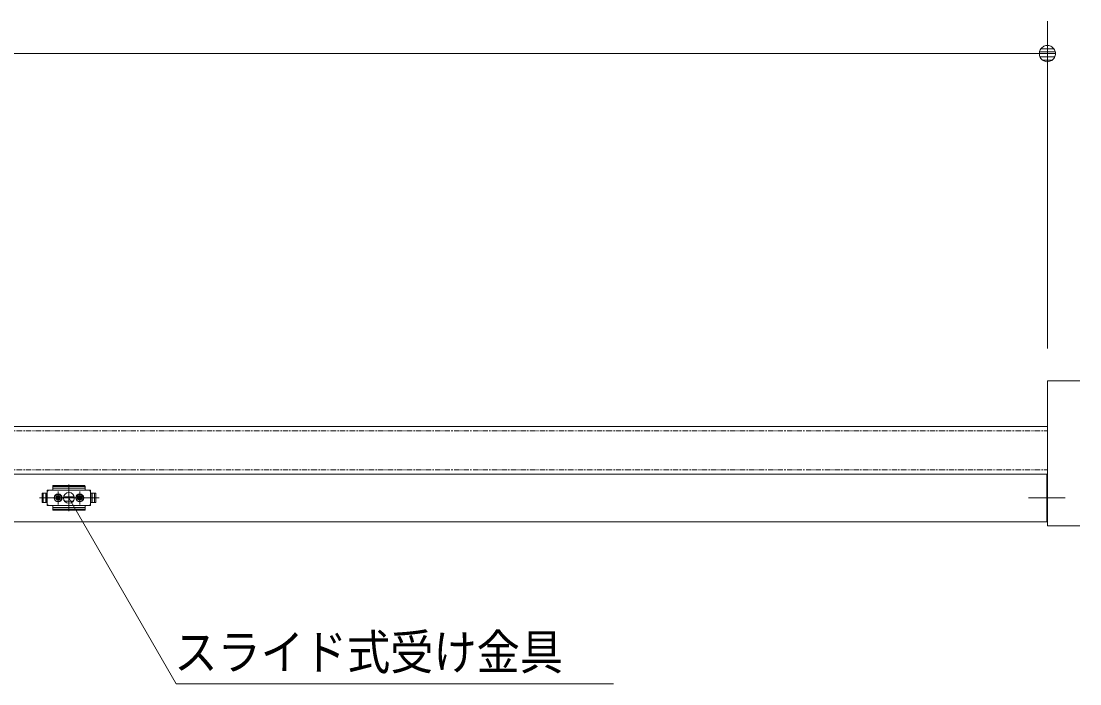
# Model space of a CAD drawing. Units: millimetres, scale not verified. Extents: x -6062 to 6062, y -3045 to 3045.
# Drawn here: x -1669 to -690, y 1056 to 1669 of the extents above; entities that cross this region are included whole.
import ezdxf
from ezdxf.enums import TextEntityAlignment as Align

# ---------------------------------------------------------------- set-up
doc = ezdxf.new("R2010")
doc.units = ezdxf.units.MM
doc.header["$LTSCALE"] = 20
doc.linetypes.add('DOUBLE_CHAIN1', pattern=[8.8, 5, -1, 0.6, -0.6, 0.6, -1])
for name, color, linetype, lineweight in [('0-1_3一般', 7, 'Continuous', 9), ('0-2_2寸法-3', 7, 'Continuous', 9), ('0-3_2寸法-1', 7, 'Continuous', 9), ('0-4_0', 7, 'Continuous', 9)]:
    doc.layers.add(name, color=color, linetype=linetype, lineweight=lineweight)
doc.styles.add('ＭＳ ゴシック', font='')
doc.styles.get('ＭＳ ゴシック').set_extended_font_data('MS Gothic')

# ---------------------------------------------------------------- blocks, each defined once
blk = doc.blocks.new('_Dot')
at = {"layer": '0-4_0'}
for p, q in [((-10, 0), (-20, 0)), ((9.78, 2), (-9.78, 2)), ((7.99, 6), (-7.99, 6)), ((9.16, -3.98), (-9.16, -3.98)), ((6, -7.98), (-6, -7.98))]:
    blk.add_line(p, q, dxfattribs=at)
for points in [[(10, 0), (9.92, 1.25), (9.69, 2.49), (9.3, 3.68), (8.76, 4.82), (8.09, 5.88), (7.29, 6.85), (6.37, 7.71), (5.36, 8.44), (4.26, 9.05), (3.09, 9.51), (1.87, 9.82), (0.63, 9.98), (-0.63, 9.98), (-1.87, 9.82), (-3.09, 9.51), (-4.26, 9.05), (-5.36, 8.44), (-6.37, 7.71), (-7.29, 6.85), (-8.09, 5.88), (-8.76, 4.82), (-9.3, 3.68), (-9.69, 2.49), (-9.92, 1.25), (-10, 0), (0, 0)], [(-10, 0), (-9.92, -1.25), (-9.69, -2.49), (-9.3, -3.68), (-8.76, -4.82), (-8.09, -5.88), (-7.29, -6.85), (-6.37, -7.71), (-5.36, -8.44), (-4.26, -9.05), (-3.09, -9.51), (-1.87, -9.82), (-0.63, -9.98), (0.63, -9.98), (1.87, -9.82), (3.09, -9.51), (4.26, -9.05), (5.36, -8.44), (6.37, -7.71), (7.29, -6.85), (8.09, -5.88), (8.76, -4.82), (9.3, -3.68), (9.69, -2.49), (9.92, -1.25), (10, 0), (0, 0)]]:
    blk.add_lwpolyline(points, close=True, dxfattribs=at)
blk = doc.blocks.new('グループ-3')
at = {"layer": '0-1_3一般'}
blk.add_lwpolyline([(21960, 26720), (21360, 26720), (21360, 24040), (21960, 24040)], dxfattribs=at)
blk = doc.blocks.new('グループ-4')
at = {"layer": '0-1_3一般'}
for p, q in [((-73990, 25876.9), (21350, 25876.9)), ((-73990, 24996.9), (21350, 24996.9)), ((-73990, 24996.9), (21350, 24996.9)), ((21350, 24996.9), (21350, 24116.9)), ((2860, 24416.9), (2860, 24696.9)), ((2950, 24696.9), (2860, 24696.9)), ((2880, 24696.9), (2860, 24676.9)), ((2860, 24641.9), (2860, 24686.9)), ((2870, 24696.9), (3650, 24696.9)), ((2960, 24756.1), (2960, 24706.9)), ((3560, 24733.9), (2960, 24733.9)), ((3550, 24786.7), (2970, 24786.7)), ((3550, 24766.1), (2970, 24766.1)), ((3060, 24678.3), (3060, 24433.9)), ((3260, 24309.2), (3260, 24805.4)), ((3260, 24393.1), (3260, 24714.2)), ((3460, 24678.3), (3460, 24433.9)), ((3560, 24776.7), (3560, 24756.1)), ((3560, 24706.9), (3560, 24756.1)), ((3660, 24676.9), (3640, 24696.9)), ((3660, 24696.9), (3660, 24416.9)), ((3660, 24686.9), (3660, 24641.9)), ((2713.7, 24556.9), (3811.7, 24556.9)), ((3821.1, 24556.9), (2723.1, 24556.9)), ((2762, 24641.9), (2860, 24641.9)), ((2762, 24471.9), (2762, 24641.9)), ((2762, 24631.9), (2762, 24481.9)), ((2772, 24641.9), (2860, 24641.9)), ((2786, 24641.9), (2786, 24471.9)), ((2832, 24641.9), (2832, 24471.9)), ((2836, 24471.9), (2836, 24641.9)), ((2860, 24471.9), (2860, 24641.9)), ((2935, 24556.9), (3183, 24556.9)), ((3016, 24556.9), (3104, 24556.9)), ((3039.5, 24566.6), (3019.9, 24565.5)), ((3019.9, 24565.5), (3040.2, 24562.9)), ((3019.9, 24548.3), (3040.2, 24550.8)), ((3039.5, 24547.2), (3019.9, 24548.3)), ((3046.8, 24570), (3039.5, 24566.6)), ((3039.5, 24566.6), (3043.3, 24562.9)), ((3039.5, 24547.2), (3043.3, 24550.9)), ((3046.8, 24543.7), (3039.5, 24547.2)), ((3040.2, 24562.9), (3043.3, 24562.9)), ((3040.2, 24550.8), (3043.3, 24550.9)), ((3043.3, 24562.9), (3050.6, 24566.3)), ((3043.3, 24550.9), (3050.6, 24547.5)), ((3046.8, 24570), (3050.3, 24577.4)), ((3050.6, 24566.3), (3046.8, 24570)), ((3050.6, 24547.5), (3046.8, 24543.7)), ((3046.8, 24543.7), (3050.3, 24536.4)), ((3050.3, 24577.4), (3051.4, 24597.1)), ((3050.3, 24577.4), (3054, 24573.6)), ((3050.3, 24536.4), (3054, 24540.1)), ((3050.3, 24536.4), (3051.4, 24516.7)), ((3054, 24573.6), (3050.6, 24566.3)), ((3054, 24540.1), (3050.6, 24547.5)), ((3051.4, 24597.1), (3053.9, 24576.7)), ((3051.4, 24516.7), (3053.9, 24537.1)), ((3053.9, 24576.7), (3054, 24573.6)), ((3053.9, 24537.1), (3054, 24540.1)), ((3060, 24451.9), (3060, 24661.9)), ((3060, 24600.9), (3060, 24512.9)), ((3069.7, 24577.4), (3066, 24573.6)), ((3066.1, 24576.7), (3066, 24573.6)), ((3066, 24573.6), (3069.4, 24566.3)), ((3066, 24540.1), (3069.4, 24547.5)), ((3069.7, 24536.4), (3066, 24540.1)), ((3066.1, 24537.1), (3066, 24540.1)), ((3068.6, 24597.1), (3066.1, 24576.7)), ((3068.6, 24516.7), (3066.1, 24537.1)), ((3069.7, 24577.4), (3068.6, 24597.1)), ((3069.7, 24536.4), (3068.6, 24516.7)), ((3069.4, 24566.3), (3073.2, 24570)), ((3076.7, 24562.9), (3069.4, 24566.3)), ((3076.7, 24550.9), (3069.4, 24547.5)), ((3069.4, 24547.5), (3073.2, 24543.7)), ((3073.2, 24570), (3069.7, 24577.4)), ((3073.2, 24543.7), (3069.7, 24536.4)), ((3073.2, 24570), (3080.5, 24566.6)), ((3073.2, 24543.7), (3080.5, 24547.2)), ((3080.5, 24566.6), (3076.7, 24562.9)), ((3079.8, 24562.9), (3076.7, 24562.9)), ((3080.5, 24547.2), (3076.7, 24550.9)), ((3079.8, 24550.8), (3076.7, 24550.9)), ((3100.1, 24565.5), (3079.8, 24562.9)), ((3100.1, 24548.3), (3079.8, 24550.8)), ((3080.5, 24566.6), (3100.1, 24565.5)), ((3080.5, 24547.2), (3100.1, 24548.3)), ((3335, 24556.9), (3583, 24556.9)), ((3355, 24556.9), (3525, 24556.9)), ((3416, 24556.9), (3504, 24556.9)), ((3440.2, 24562.9), (3443.3, 24562.9)), ((3440.2, 24550.8), (3443.3, 24550.9)), ((3460, 24451.9), (3460, 24661.9)), ((3460, 24481.5), (3460, 24633.4)), ((3460, 24600.9), (3460, 24512.9)), ((3479.8, 24562.9), (3476.7, 24562.9)), ((3479.8, 24550.8), (3476.7, 24550.9)), ((3660, 24641.9), (3758, 24641.9)), ((3660, 24641.9), (3660, 24471.9)), ((3684, 24641.9), (3684, 24471.9)), ((3688, 24471.9), (3688, 24641.9)), ((3734, 24471.9), (3734, 24641.9)), ((3758, 24641.9), (3758, 24471.9)), ((3758, 24481.9), (3758, 24631.9)), ((21689, 24556.9), (21009, 24556.9)), ((2860, 24471.9), (2762, 24471.9)), ((2860, 24471.9), (2772, 24471.9)), ((2860, 24426.9), (2860, 24471.9)), ((2860, 24436.9), (2880, 24416.9)), ((2860, 24416.9), (2950, 24416.9)), ((3650, 24416.9), (2870, 24416.9)), ((2960, 24406.9), (2960, 24357.7)), ((2960, 24379.9), (3560, 24379.9)), ((2960, 24347.7), (2960, 24357.7)), ((2960, 24347.7), (2960, 24337.1)), ((2970, 24347.7), (3550, 24347.7)), ((2970, 24327.1), (3550, 24327.1)), ((3560, 24357.7), (3560, 24406.9)), ((3570, 24416.9), (3660, 24416.9)), ((3640, 24416.9), (3660, 24436.9)), ((3758, 24471.9), (3660, 24471.9)), ((3660, 24471.9), (3660, 24426.9)), ((-73990, 24116.9), (21350, 24116.9))]:
    blk.add_line(p, q, dxfattribs=at)
at = {"layer": '0-1_3一般', "linetype": 'DOUBLE_CHAIN1'}
blk.add_line((-2640, 25076.9), (21360, 25076.9), dxfattribs=at)
blk.add_lwpolyline([(-2640, 25076.9), (-2640, 25796.9), (21360, 25796.9)], dxfattribs=at)
at = {"layer": '0-1_3一般'}
for points in [[(2960, 24776.7), (2960, 24766.1), (2960, 24756.1)], [(3748, 24641.9), (3660, 24641.9), (3660, 24696.9), (3570, 24696.9)], [(2955, 24556.9), (3125, 24556.9), (3145, 24556.9), (3165, 24556.9)], [(3439.5, 24566.6), (3419.9, 24565.5), (3440.2, 24562.9)], [(3439.5, 24547.2), (3419.9, 24548.3), (3440.2, 24550.8)], [(3446.8, 24570), (3439.5, 24566.6), (3443.3, 24562.9), (3450.6, 24566.3)], [(3446.8, 24543.7), (3450.3, 24536.4), (3454, 24540.1), (3450.6, 24547.5)], [(3450.3, 24577.4), (3451.4, 24597.1), (3453.9, 24576.7), (3454, 24573.6)], [(3450.3, 24536.4), (3451.4, 24516.7), (3453.9, 24537.1), (3454, 24540.1)], [(3469.7, 24577.4), (3468.6, 24597.1), (3466.1, 24576.7), (3466, 24573.6)], [(3473.2, 24570), (3469.7, 24577.4), (3466, 24573.6), (3469.4, 24566.3)], [(3469.7, 24536.4), (3468.6, 24516.7), (3466.1, 24537.1), (3466, 24540.1)], [(3473.2, 24543.7), (3480.5, 24547.2), (3476.7, 24550.9), (3469.4, 24547.5)], [(3480.5, 24566.6), (3500.1, 24565.5), (3479.8, 24562.9)], [(3480.5, 24547.2), (3500.1, 24548.3), (3479.8, 24550.8)], [(3525, 24556.9), (3545, 24556.9), (3565, 24556.9)], [(3560, 24337.1), (3560, 24347.7), (3560, 24357.7)], [(3660, 24416.9), (3660, 24471.9), (3748, 24471.9)]]:
    blk.add_lwpolyline(points, dxfattribs=at)
for points in [[(3446.8, 24543.7), (3439.5, 24547.2), (3443.3, 24550.9), (3450.6, 24547.5)], [(3446.8, 24570), (3450.3, 24577.4), (3454, 24573.6), (3450.6, 24566.3)], [(3473.2, 24543.7), (3469.7, 24536.4), (3466, 24540.1), (3469.4, 24547.5)], [(3473.2, 24570), (3480.5, 24566.6), (3476.7, 24562.9), (3469.4, 24566.3)]]:
    blk.add_lwpolyline(points, close=True, dxfattribs=at)
for centre, radius in [((3060, 24556.9), 75), ((3060, 24556.9), 65), ((3060, 24556.9), 42), ((3060, 24556.9), 40), ((3060, 24556.9), 40), ((3060, 24556.9), 32.4), ((3060, 24556.9), 30), ((3460, 24556.9), 75), ((3460, 24556.9), 65), ((3460, 24556.9), 42), ((3460, 24556.9), 40), ((3460, 24556.9), 40), ((3460, 24556.9), 32.4), ((3460, 24556.9), 30)]:
    blk.add_circle(centre, radius, dxfattribs=at)
for centre, radius, start, end in [((2870, 24686.9), 10, 90, 180), ((2950, 24706.9), 10, 270, 0), ((2970, 24776.7), 10, 90, 180), ((2970, 24756.1), 10, 90, 180), ((3550, 24776.7), 10, 0, 90), ((3550, 24756.1), 10, 0, 90), ((3570, 24706.9), 10, 180, 270), ((3650, 24686.9), 10, 0, 90), ((2772, 24631.9), 10, 90, 180), ((2772, 24481.9), 10, 180, 270), ((3065, 24556.9), 46, 169.19486, 180), ((3065, 24556.9), 46, 180, 190.80514), ((3060, 24556.9), 20.7, 162.98773, 197.01227), ((3060, 24551.9), 46, 79.19486, 100.80514), ((3060, 24561.8), 46, 259.19486, 280.80514), ((3060, 24556.9), 20.7, 72.98773, 107.01227), ((3060, 24556.9), 20.7, 252.98773, 287.01227), ((3060, 24556.9), 20.7, 342.98773, 17.01227), ((3055, 24556.9), 46, 0, 10.80514), ((3055, 24556.9), 46, 349.19486, 0), ((3465, 24556.9), 46, 169.19486, 180), ((3465, 24556.9), 46, 180, 190.80514), ((3460, 24556.9), 20.7, 162.98773, 197.01227), ((3460, 24551.9), 46, 79.19486, 100.80514), ((3460, 24561.8), 46, 259.19486, 280.80514), ((3460, 24556.9), 20.7, 72.98773, 107.01227), ((3460, 24556.9), 20.7, 252.98773, 287.01227), ((3460, 24556.9), 20.7, 342.98773, 17.01227), ((3455, 24556.9), 46, 0, 10.80514), ((3455, 24556.9), 46, 349.19486, 0), ((3748, 24631.9), 10, 0, 90), ((3748, 24481.9), 10, 270, 0), ((2870, 24426.9), 10, 180, 270), ((2950, 24406.9), 10, 0, 90), ((2970, 24357.7), 10, 180, 270), ((2970, 24337.1), 10, 180, 270), ((3550, 24357.7), 10, 270, 0), ((3550, 24337.1), 10, 270, 0), ((3570, 24406.9), 10, 90, 180), ((3650, 24426.9), 10, 270, 0)]:
    blk.add_arc(centre, radius, start, end, dxfattribs=at)
blk = doc.blocks.new('グループ-5')
at = {"layer": '0-1_3一般'}
for name in ['グループ-3', 'グループ-4']:
    blk.add_blockref(name, (0, 0), dxfattribs=at)

msp = doc.modelspace()

# ---------------------------------------------------------------- linework, layer by layer
at = {"layer": '0-2_2寸法-3'}
for p, q in [((-1619.59, 1228.84), (-1629.38, 1228.84)), ((-1620.49, 1224.84), (-1628.48, 1224.84)), ((-1624.32, 1232.84), (-1624.66, 1232.84)), ((-1624.32, 1232.84), (-1624.66, 1232.84))]:
    msp.add_line(p, q, dxfattribs=at)
msp.add_lwpolyline([(-1624.49, 1227.84), (-1525.18, 1055.84), (-1120.81, 1055.84)], dxfattribs=at)
msp.add_circle((-1624.49, 1227.84), 5.01, dxfattribs=at)
msp.add_circle((-1624.49, 1227.84), 5.01, dxfattribs=at)
at = {"layer": '0-3_2寸法-1'}
for p, q in [((-719.5, 1366), (-719.5, 1668.86)), ((-734.51, 1638.86), (-5472.49, 1638.86))]:
    msp.add_line(p, q, dxfattribs=at)

# ---------------------------------------------------------------- block references
at = {"layer": '0-1_3一般', "xscale": 0.05, "yscale": 0.05}
msp.add_blockref('グループ-5', (-1787.5, 0), dxfattribs=at)
at = {"layer": '0-3_2寸法-1', "xscale": 0.7503418, "yscale": 0.7503418}
msp.add_blockref('_Dot', (-719.5, 1638.86), dxfattribs=at)

# ---------------------------------------------------------------- texts
at = {"layer": '0-2_2寸法-3', "style": 'ＭＳ ゴシック', "width": 0.9}
msp.add_text('スライド式受け金具', height=32.55, dxfattribs=at).set_placement((-1527.11, 1059.19), align=Align.BOTTOM_LEFT)

doc.saveas('drawing.dxf')
